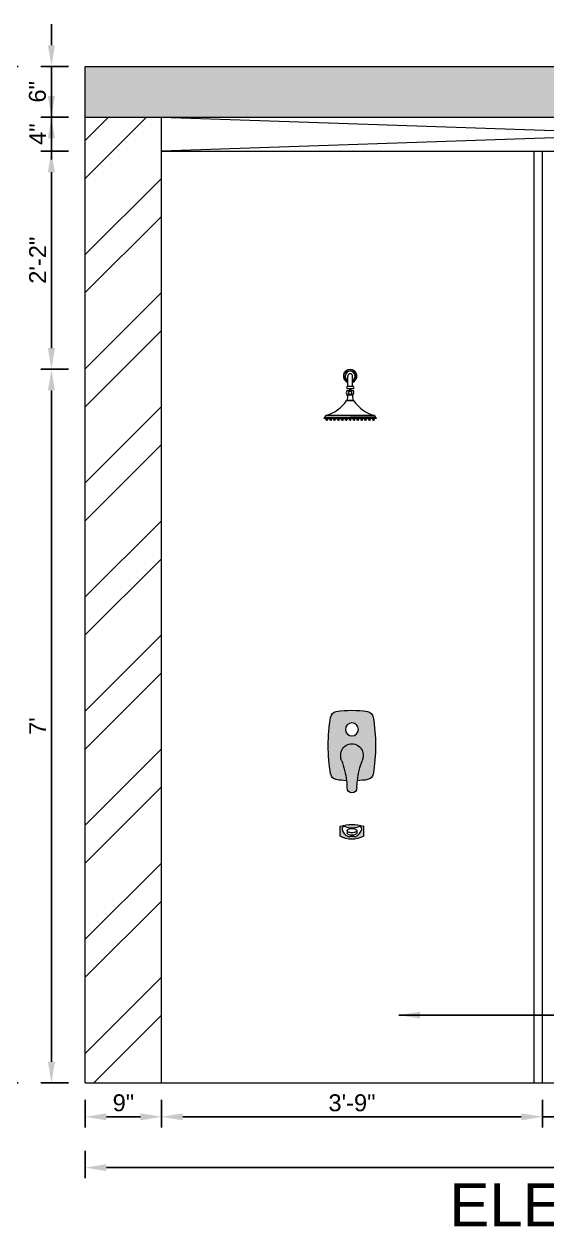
# Model space of a CAD drawing. Header units: inches. Extents: x 213 to 17763, y -4830 to 1802.
# Drawn here: x 7713.5 to 7775.2, y 1043.1 to 1185.1 of the extents above; entities that cross this region are included whole.
import ezdxf

# ---------------------------------------------------------------- set-up
doc = ezdxf.new("R2010")
doc.units = ezdxf.units.IN
doc.header["$MEASUREMENT"] = 0
doc.linetypes.add('ACAD_ISO02W100', pattern=[15, 12, -3])
doc.linetypes.add('AUDIT_D_060311083008-3', pattern=[0])
doc.layers.add('.', color=30, linetype='Continuous')
doc.layers.add('PDF3_Text', color=1, linetype='Continuous')
doc.styles.add('PDF Arial', font='arial.ttf')
doc.styles.get("Standard").update_dxf_attribs({"font": 'arial.ttf'})
doc.dimstyles.new('ISO-25', dxfattribs={"dimtxt": 4.5, "dimasz": 2.5, "dimexe": 1.25, "dimexo": 0.625, "dimtad": 1, "dimdec": 0, "dimlunit": 4, "dimtxsty": 'Standard', "dimcen": 2.5, "dimadec": 0, "dimazin": 0, "dimtfac": 1, "dimtdec": 0, "dimtmove": 0, "dimatfit": 3, "dimfxl": 1, "dimarcsym": 0})

# ---------------------------------------------------------------- blocks, each defined once
blk = doc.blocks.new('4rw235')
at = {"layer": '.', "lineweight": 5}
h = blk.add_hatch(color=7, dxfattribs=at)
h.dxf.hatch_style = 1
h.paths.add_polyline_path([(180059.7, 72148.9, 0.320921), (180054.5, 72154, 0.080488), (180025.8, 72154, 0.320921), (180020.7, 72148.9, 0.084204), (180020.7, 72096.7, 0.320921), (180025.8, 72091.5, 0.026395), (180035.3, 72090.5, 0.064804), (180030.7, 72109.1, -0.093328), (180030, 72112.8, -1.132987), (180050.4, 72112.8, -0.093328), (180049.7, 72109.1, 0.064804), (180045.1, 72090.5, 0.026395), (180054.5, 72091.5, 0.320921), (180059.7, 72096.7, 0.084204)])
h.paths.add_polyline_path([(180046.2, 72137.6, -1), (180034.2, 72137.6, -1)], flags=16)
h = blk.add_hatch(color=7, dxfattribs=at)
h.dxf.hatch_style = 1
h.paths.add_polyline_path([(180050.4, 72112.8, 1.132987), (180030, 72112.8, 0.093328), (180030.7, 72109.1, -0.064804), (180035.3, 72090.5, -0.022281), (180035.7, 72083.9, 0.976019), (180044.7, 72083.9, -0.022281), (180045.1, 72090.5, -0.064804), (180049.7, 72109.1, 0.093328)])
at = {"color": 18, "lineweight": 5, "true_color": 0x000000}
blk.add_circle((180040.2, 72137.6), 5.97, dxfattribs=at)
for centre, radius, start, end in [((180174.6, 72122.8), 156.1, 170.3736, 189.6264), ((180026.8, 72147.8), 6.24, 99.2035, 170.3736), ((180040.2, 72065.4), 89.7, 80.7965, 99.2035), ((180053.5, 72147.8), 6.24, 9.6264, 80.7965), ((179905.8, 72122.8), 156.1, 350.3736, 9.6264), ((180040.2, 72114.1), 10.3, 352.8647, 187.1353), ((180040.2, 72112.8), 10.2, 180, 201.3274), ((180040.2, 72112.8), 10.2, 338.6726, 0), ((179961.6, 72082.1), 74.1, 6.4962, 21.3274), ((180118.8, 72082.1), 74.1, 158.6726, 173.5038), ((180026.8, 72097.7), 6.24, 189.6264, 260.7965), ((180040.2, 72180.1), 89.7, 260.7965, 266.8445), ((179961.6, 72082.1), 74.1, 1.3906, 6.4962), ((180118.8, 72082.1), 74.1, 173.5038, 178.6094), ((180040.2, 72180.1), 89.7, 273.1555, 279.2035), ((180053.5, 72097.7), 6.24, 279.2035, 350.3736), ((180040.2, 72084), 4.49, 181.3906, 358.6094)]:
    blk.add_arc(centre, radius, start, end, dxfattribs=at)
blk = doc.blocks.new('e4t5345')
at = {"color": 18, "lineweight": 5, "true_color": 0x000000}
for p, q in [((180026.6, 72071), (180026.6, 72059.3)), ((180053.8, 72071), (180053.8, 72059.3)), ((180032.8, 72060.1), (180032.8, 72059.9)), ((180034.7, 72064.5), (180034.7, 72067.3)), ((180045.7, 72064.5), (180045.7, 72067.3))]:
    blk.add_line(p, q, dxfattribs=at)
for points in [[(180040.2, 72071, 0.022391), (180044.6, 72071.3, -0.237162), (180051.5, 72062.7, -0.669268), (180047.6, 72060.1, 0.123802), (180040.2, 72061.8, 0.123802), (180032.8, 72060.1, -0.669268), (180028.9, 72062.7, -0.237162), (180035.7, 72071.3, 0.022391)], [(180040.2, 72062, 0.046225), (180042.4, 72062.2, 0.059845), (180044.1, 72062.8, 0.101411), (180045.4, 72063.7, 0.187831), (180045.7, 72064.5, 0.187831), (180045.4, 72065.3, 0.101411), (180044.1, 72066.3, 0.059845), (180042.4, 72066.8, 0.046225), (180040.2, 72067, 0.046225), (180038, 72066.8, 0.059845), (180036.3, 72066.3, 0.101411), (180035, 72065.3, 0.187831), (180034.7, 72064.5, 0.187831), (180035, 72063.7, 0.101411), (180036.3, 72062.8, 0.059845), (180038, 72062.2, 0.046225)]]:
    blk.add_lwpolyline(points, format="xyb", close=True, dxfattribs=at)
blk.add_lwpolyline([(180045.7, 72067.3, 0.187831), (180045.4, 72068.2, 0.101411), (180044.1, 72069.1, 0.059845), (180042.4, 72069.6, 0.046225), (180040.2, 72069.8, 0.046225), (180038, 72069.6, 0.059845), (180036.3, 72069.1, 0.101411), (180035, 72068.2, 0.187831), (180034.7, 72067.3, 0.187831)], format="xyb", dxfattribs=at)
for centre, radius, start, end in [((180040.2, 72046.3), 28.2, 61.2321, 118.7679), ((180040.2, 72109), 51.5, 254.7408, 285.2592)]:
    blk.add_arc(centre, radius, start, end, dxfattribs=at)
blk = doc.blocks.new('*D53')
at = {"color": 0, "linetype": 'AUDIT_D_060311083008-3', "lineweight": -2, "transparency": 16777216}
for p, q in [((7716.69, 1182.6), (7716.69, 1185.1)), ((7716.69, 1180.1), (7716.69, 1174.1)), ((7716.69, 1171.6), (7716.69, 1169.1))]:
    blk.add_line(p, q, dxfattribs=at)
at = {"color": 0, "linetype": 'ACAD_ISO02W100', "lineweight": -2, "transparency": 16777216}
for p, q in [((7718.69, 1180.1), (7715.44, 1180.1)), ((7718.69, 1174.1), (7715.44, 1174.1))]:
    blk.add_line(p, q, dxfattribs=at)
at = {"color": 0, "transparency": 16777216}
for points in [[(7716.27, 1182.6), (7717.1, 1182.6), (7716.69, 1180.1)], [(7716.27, 1171.6), (7717.1, 1171.6), (7716.69, 1174.1)]]:
    blk.add_solid(points, dxfattribs=at)
at = {"layer": 'Defpoints', "color": 0, "transparency": 16777216}
for p in [(7720.69, 1180.1), (7716.69, 1174.1), (7720.69, 1174.1)]:
    blk.add_point(p, dxfattribs=at)
at = {"color": 0, "lineweight": 5, "transparency": 16777216, "insert": (7715.04, 1177.1), "char_height": 2, "attachment_point": 5, "rotation": 90}
blk.add_mtext('6"', dxfattribs=at)
blk = doc.blocks.new('*D54')
at = {"color": 0, "linetype": 'AUDIT_D_060311083008-3', "lineweight": -2, "transparency": 16777216}
for p, q in [((7716.69, 1176.6), (7716.69, 1179.1)), ((7716.69, 1174.1), (7716.69, 1170.1)), ((7716.69, 1167.6), (7716.69, 1165.1))]:
    blk.add_line(p, q, dxfattribs=at)
at = {"color": 0, "linetype": 'ACAD_ISO02W100', "lineweight": -2, "transparency": 16777216}
for p, q in [((7718.69, 1174.1), (7715.44, 1174.1)), ((7718.69, 1170.1), (7715.44, 1170.1))]:
    blk.add_line(p, q, dxfattribs=at)
at = {"color": 0, "transparency": 16777216}
for points in [[(7716.27, 1176.6), (7717.1, 1176.6), (7716.69, 1174.1)], [(7716.27, 1167.6), (7717.1, 1167.6), (7716.69, 1170.1)]]:
    blk.add_solid(points, dxfattribs=at)
at = {"layer": 'Defpoints', "color": 0, "transparency": 16777216}
for p in [(7720.69, 1174.1), (7716.69, 1170.1), (7725.69, 1170.1)]:
    blk.add_point(p, dxfattribs=at)
at = {"color": 0, "lineweight": 5, "transparency": 16777216, "insert": (7715.06, 1172.1), "char_height": 2, "attachment_point": 5, "rotation": 90}
blk.add_mtext('4"', dxfattribs=at)
blk = doc.blocks.new('*D51')
at = {"color": 0, "linetype": 'ACAD_ISO02W100', "lineweight": -2, "transparency": 16777216}
for p, q in [((7712.75, 1180.1), (7709.5, 1180.1)), ((7712.75, 1060.1), (7709.5, 1060.1))]:
    blk.add_line(p, q, dxfattribs=at)
at = {"color": 0, "linetype": 'AUDIT_D_060311083008-3', "lineweight": -2, "transparency": 16777216}
blk.add_line((7710.75, 1177.6), (7710.75, 1062.6), dxfattribs=at)
at = {"color": 0, "transparency": 16777216}
for points in [[(7710.34, 1177.6), (7711.17, 1177.6), (7710.75, 1180.1)], [(7710.34, 1062.6), (7711.17, 1062.6), (7710.75, 1060.1)]]:
    blk.add_solid(points, dxfattribs=at)
at = {"layer": 'Defpoints', "color": 0, "transparency": 16777216}
for p in [(7720.69, 1180.1), (7710.75, 1060.1), (7718.69, 1060.1)]:
    blk.add_point(p, dxfattribs=at)
at = {"color": 0, "lineweight": 5, "transparency": 16777216, "insert": (7709.11, 1120.1), "char_height": 2, "attachment_point": 5, "rotation": 90}
blk.add_mtext("10'", dxfattribs=at)
blk = doc.blocks.new('*D52')
at = {"color": 0, "linetype": 'ACAD_ISO02W100', "lineweight": -2, "transparency": 16777216}
for p, q in [((7720.69, 1058.1), (7720.69, 1054.85)), ((7729.69, 1058.1), (7729.69, 1054.85))]:
    blk.add_line(p, q, dxfattribs=at)
at = {"color": 0, "linetype": 'AUDIT_D_060311083008-3', "lineweight": -2, "transparency": 16777216}
blk.add_line((7723.19, 1056.1), (7727.19, 1056.1), dxfattribs=at)
at = {"color": 0, "transparency": 16777216}
for points in [[(7723.19, 1056.51), (7723.19, 1055.68), (7720.69, 1056.1)], [(7727.19, 1056.51), (7727.19, 1055.68), (7729.69, 1056.1)]]:
    blk.add_solid(points, dxfattribs=at)
at = {"layer": 'Defpoints', "color": 0, "transparency": 16777216}
for p in [(7720.69, 1060.1), (7729.69, 1060.1), (7729.69, 1056.1)]:
    blk.add_point(p, dxfattribs=at)
at = {"color": 0, "lineweight": 5, "transparency": 16777216, "insert": (7725.19, 1057.74), "char_height": 2, "attachment_point": 5}
blk.add_mtext('9"', dxfattribs=at)
blk = doc.blocks.new('*D55')
at = {"color": 0, "linetype": 'ACAD_ISO02W100', "lineweight": -2, "transparency": 16777216}
for p, q in [((7720.69, 1052.1), (7720.69, 1048.85)), ((7856.7, 1052.1), (7856.7, 1048.85))]:
    blk.add_line(p, q, dxfattribs=at)
at = {"color": 0, "linetype": 'AUDIT_D_060311083008-3', "lineweight": -2, "transparency": 16777216}
blk.add_line((7854.2, 1050.1), (7723.19, 1050.1), dxfattribs=at)
at = {"color": 0, "transparency": 16777216}
for points in [[(7723.19, 1050.51), (7723.19, 1049.68), (7720.69, 1050.1)], [(7854.2, 1050.51), (7854.2, 1049.68), (7856.7, 1050.1)]]:
    blk.add_solid(points, dxfattribs=at)
at = {"layer": 'Defpoints', "color": 0, "transparency": 16777216}
for p in [(7720.69, 1060.1), (7856.7, 1060.1), (7720.69, 1050.1)]:
    blk.add_point(p, dxfattribs=at)
at = {"color": 0, "lineweight": 5, "transparency": 16777216, "insert": (7788.69, 1051.73), "char_height": 2, "attachment_point": 5}
blk.add_mtext('11\'-4"', dxfattribs=at)
blk = doc.blocks.new('*D61')
at = {"color": 0, "linetype": 'ACAD_ISO02W100', "lineweight": -2, "transparency": 16777216}
for p, q in [((7718.69, 1170.1), (7715.44, 1170.1)), ((7718.69, 1144.34), (7715.44, 1144.34))]:
    blk.add_line(p, q, dxfattribs=at)
at = {"color": 0, "linetype": 'AUDIT_D_060311083008-3', "lineweight": -2, "transparency": 16777216}
blk.add_line((7716.69, 1167.6), (7716.69, 1146.84), dxfattribs=at)
at = {"color": 0, "transparency": 16777216}
for points in [[(7716.27, 1167.6), (7717.1, 1167.6), (7716.69, 1170.1)], [(7716.27, 1146.84), (7717.1, 1146.84), (7716.69, 1144.34)]]:
    blk.add_solid(points, dxfattribs=at)
at = {"layer": 'Defpoints', "color": 0, "transparency": 16777216}
for p in [(7725.69, 1170.1), (7716.69, 1144.34), (7751.97, 1144.34)]:
    blk.add_point(p, dxfattribs=at)
at = {"color": 0, "lineweight": 5, "transparency": 16777216, "insert": (7715.06, 1157.22), "char_height": 2, "attachment_point": 5, "rotation": 90}
blk.add_mtext('2\'-2"', dxfattribs=at)
blk = doc.blocks.new('*D62')
at = {"color": 0, "linetype": 'ACAD_ISO02W100', "lineweight": -2, "transparency": 16777216}
for p, q in [((7718.69, 1144.34), (7715.44, 1144.34)), ((7718.69, 1060.1), (7715.44, 1060.1))]:
    blk.add_line(p, q, dxfattribs=at)
at = {"color": 0, "linetype": 'AUDIT_D_060311083008-3', "lineweight": -2, "transparency": 16777216}
blk.add_line((7716.69, 1141.84), (7716.69, 1062.6), dxfattribs=at)
at = {"color": 0, "transparency": 16777216}
for points in [[(7716.27, 1141.84), (7717.1, 1141.84), (7716.69, 1144.34)], [(7716.27, 1062.6), (7717.1, 1062.6), (7716.69, 1060.1)]]:
    blk.add_solid(points, dxfattribs=at)
at = {"layer": 'Defpoints', "color": 0, "transparency": 16777216}
for p in [(7751.97, 1144.34), (7716.69, 1060.1), (7720.69, 1060.1)]:
    blk.add_point(p, dxfattribs=at)
at = {"color": 0, "lineweight": 5, "transparency": 16777216, "insert": (7715.06, 1102.22), "char_height": 2, "attachment_point": 5, "rotation": 90}
blk.add_mtext("7'", dxfattribs=at)
blk = doc.blocks.new('*D63')
at = {"color": 0, "linetype": 'ACAD_ISO02W100', "lineweight": -2, "transparency": 16777216}
for p, q in [((7729.69, 1058.1), (7729.69, 1054.85)), ((7774.69, 1058.1), (7774.69, 1054.85))]:
    blk.add_line(p, q, dxfattribs=at)
at = {"color": 0, "linetype": 'AUDIT_D_060311083008-3', "lineweight": -2, "transparency": 16777216}
blk.add_line((7732.19, 1056.1), (7772.19, 1056.1), dxfattribs=at)
at = {"color": 0, "transparency": 16777216}
for points in [[(7732.19, 1056.51), (7732.19, 1055.68), (7729.69, 1056.1)], [(7772.19, 1056.51), (7772.19, 1055.68), (7774.69, 1056.1)]]:
    blk.add_solid(points, dxfattribs=at)
at = {"layer": 'Defpoints', "color": 0, "transparency": 16777216}
for p in [(7729.69, 1060.1), (7774.69, 1060.1), (7774.69, 1056.1)]:
    blk.add_point(p, dxfattribs=at)
at = {"color": 0, "lineweight": 5, "transparency": 16777216, "insert": (7752.19, 1057.74), "char_height": 2, "attachment_point": 5}
blk.add_mtext('3\'-9"', dxfattribs=at)
blk = doc.blocks.new('*D64')
at = {"color": 0, "linetype": 'ACAD_ISO02W100', "lineweight": -2, "transparency": 16777216}
for p, q in [((7774.69, 1058.1), (7774.69, 1054.85)), ((7779.9, 1058.1), (7779.9, 1054.85))]:
    blk.add_line(p, q, dxfattribs=at)
at = {"color": 0, "linetype": 'AUDIT_D_060311083008-3', "lineweight": -2, "transparency": 16777216}
for p, q in [((7772.19, 1056.1), (7769.69, 1056.1)), ((7774.69, 1056.1), (7779.9, 1056.1)), ((7782.4, 1056.1), (7784.9, 1056.1))]:
    blk.add_line(p, q, dxfattribs=at)
at = {"color": 0, "transparency": 16777216}
for points in [[(7772.19, 1056.51), (7772.19, 1055.68), (7774.69, 1056.1)], [(7782.4, 1056.51), (7782.4, 1055.68), (7779.9, 1056.1)]]:
    blk.add_solid(points, dxfattribs=at)
at = {"layer": 'Defpoints', "color": 0, "transparency": 16777216}
for p in [(7774.69, 1060.1), (7779.9, 1060.1), (7779.9, 1056.1)]:
    blk.add_point(p, dxfattribs=at)
at = {"color": 0, "lineweight": 5, "transparency": 16777216, "insert": (7777.29, 1057.74), "char_height": 2, "attachment_point": 5}
blk.add_mtext('5"', dxfattribs=at)

msp = doc.modelspace()

# ---------------------------------------------------------------- hatches: boundary and pattern name
at = {"layer": '.', "lineweight": 5, "transparency": 33554687}
h = msp.add_hatch(dxfattribs=at)
h.set_pattern_fill('AR-CONC', color=1, scale=0.03)
h.set_pattern_definition([(50, (2618.6863, 730.098), (5.46554, -0.4781726), [0.5715, -6.2865]), (355, (2618.6863, 730.098), (-1.0573026, 5.7317054), [0.4572, -5.0292175]), (100.45144, (2619.142, 730.058), (4.4082374, 5.2535326), [0.4857, -5.3427073]), (46.1842, (2618.686, 731.622), (8.132371, -1.26127), [0.85725, -9.42975]), (96.63556, (2619.364, 731.517), (7.122124, 7.422784), [0.728551, -8.014068]), (351.18415, (2618.686, 731.622), (7.122124, 7.422784), [0.685799, -7.543792]), (21, (2619.4483, 731.241), (4.5484317, -3.067956), [0.5715, -6.2865]), (326, (2619.4483, 731.241), (1.854061, 5.525639), [0.4572, -5.0292]), (71.45144, (2619.8273, 730.985), (6.4024926, 2.457683), [0.4857, -5.342698]), (37.5, (2618.6863, 730.0978), (0.0926581, 2.5366512), [0, -4.96824, 0, -5.1054, 0, -5.04825]), (7.5, (2618.6863, 730.0978), (2.0045899, 3.0054172), [0, -2.91084, 0, -4.85394, 0, -1.92405]), (327.5, (2616.987, 730.0978), (4.06771786, -0.1718623), [0, -1.905, 0, -5.9436, 0, -7.8867]), (317.5, (2616.225, 730.098), (4.4438754, 0.7627947), [0, -2.4765, 0, -3.94716, 0, -5.6007])])
h.paths.add_polyline_path([(7856.7, 1180.1), (7720.69, 1180.1), (7720.69, 1174.1), (7856.7, 1174.1)])
at = {"layer": '.', "lineweight": 5, "true_color": 0xed1f24}
h = msp.add_hatch(dxfattribs=at)
h.set_pattern_fill('ANSI32', color=240)
h.set_pattern_definition([(45, (2618.686, 730.098), (-6.735192, 6.735192), []), (45, (2623.176, 730.098), (-6.735192, 6.735192), [])])
h.paths.add_polyline_path([(7729.69, 1174.1), (7720.69, 1174.1), (7720.69, 1060.1), (7729.69, 1060.1)])
h.paths.add_polyline_path([(7856.7, 1174.1), (7847.7, 1174.1), (7847.7, 1060.1), (7856.7, 1060.1)])
at = {"layer": '.', "lineweight": 5}
h = msp.add_hatch(color=7, dxfattribs=at)
h.dxf.hatch_style = 1
h.paths.add_polyline_path([(7753.58, 1089.21), (7753.58, 1090.42, 0.133954), (7750.8, 1090.42), (7750.8, 1089.21, 0.256458)])
h.paths.add_polyline_path([(7751.73, 1089.19, -0.237162), (7751.03, 1090.07, -0.669268), (7751.43, 1090.34, 0.123802), (7752.19, 1090.17, 0.123802), (7752.94, 1090.34, -0.669268), (7753.34, 1090.07, -0.237162), (7752.64, 1089.19, 0.022391), (7752.19, 1089.21, 0.022391)], flags=16)
h.paths.add_polyline_path([(7751.79, 1089.42, -0.101411), (7751.66, 1089.51, -0.187831), (7751.62, 1089.59), (7751.62, 1089.88, -0.187831), (7751.66, 1089.97, -0.101411), (7751.79, 1090.06, -0.059845), (7751.96, 1090.12, -0.046225), (7752.19, 1090.14, -0.046225), (7752.41, 1090.12, -0.059845), (7752.58, 1090.06, -0.101411), (7752.72, 1089.97, -0.187831), (7752.75, 1089.88), (7752.75, 1089.59, -0.187831), (7752.72, 1089.51, -0.101411), (7752.58, 1089.42, -0.059845), (7752.41, 1089.36, -0.046225), (7752.19, 1089.34, -0.046225), (7751.96, 1089.36, -0.059845)], flags=0)

# ---------------------------------------------------------------- linework, layer by layer
at = {"lineweight": 5}
for p, q in [((7720.69, 1060.1), (7720.69, 1180.1)), ((7720.69, 1180.1), (7856.7, 1180.1)), ((7720.69, 1174.1), (7856.7, 1174.1)), ((7729.69, 1060.1), (7729.69, 1174.1)), ((7729.69, 1174.1), (7847.7, 1170.1)), ((7847.7, 1174.1), (7729.69, 1170.1)), ((7729.69, 1170.1), (7847.7, 1170.1)), ((7720.69, 1060.1), (7856.7, 1060.1))]:
    msp.add_line(p, q, dxfattribs=at)
at = {"color": 4, "lineweight": 5}
for p, q in [((7773.69, 1060.1), (7773.69, 1170.1)), ((7774.69, 1060.1), (7774.69, 1170.1)), ((7749.05, 1138.53), (7749.05, 1138.48)), ((7749.05, 1138.48), (7749.4, 1138.48)), ((7749.14, 1138.32), (7749.1, 1138.48)), ((7749.22, 1138.32), (7749.14, 1138.32)), ((7749.22, 1138.32), (7749.3, 1138.32)), ((7749.3, 1138.32), (7749.34, 1138.48)), ((7749.4, 1138.53), (7749.4, 1138.48)), ((7749.51, 1138.53), (7749.51, 1138.48)), ((7749.51, 1138.48), (7749.86, 1138.48)), ((7749.6, 1138.32), (7749.56, 1138.48)), ((7749.68, 1138.32), (7749.6, 1138.32)), ((7749.68, 1138.32), (7749.76, 1138.32)), ((7749.76, 1138.32), (7749.8, 1138.48)), ((7749.86, 1138.53), (7749.86, 1138.48)), ((7749.96, 1138.53), (7749.96, 1138.48)), ((7749.96, 1138.48), (7750.31, 1138.48)), ((7750.06, 1138.32), (7750.02, 1138.48)), ((7750.14, 1138.32), (7750.06, 1138.32)), ((7750.14, 1138.32), (7750.22, 1138.32)), ((7750.22, 1138.32), (7750.26, 1138.48)), ((7750.31, 1138.53), (7750.31, 1138.48)), ((7750.42, 1138.53), (7750.42, 1138.48)), ((7750.42, 1138.48), (7750.77, 1138.48)), ((7750.52, 1138.32), (7750.48, 1138.48)), ((7750.6, 1138.32), (7750.52, 1138.32)), ((7750.6, 1138.32), (7750.68, 1138.32)), ((7750.68, 1138.32), (7750.72, 1138.48)), ((7750.77, 1138.53), (7750.77, 1138.48)), ((7750.88, 1138.53), (7750.88, 1138.48)), ((7750.88, 1138.48), (7751.23, 1138.48)), ((7750.97, 1138.32), (7750.93, 1138.48)), ((7751.05, 1138.32), (7750.97, 1138.32)), ((7751.05, 1138.32), (7751.14, 1138.32)), ((7751.14, 1138.32), (7751.18, 1138.48)), ((7751.23, 1138.53), (7751.23, 1138.48)), ((7751.34, 1138.53), (7751.34, 1138.48)), ((7751.34, 1138.48), (7751.69, 1138.48)), ((7751.43, 1138.32), (7751.39, 1138.48)), ((7751.51, 1138.32), (7751.43, 1138.32)), ((7751.51, 1138.32), (7751.59, 1138.32)), ((7751.59, 1138.32), (7751.63, 1138.48)), ((7751.69, 1138.53), (7751.69, 1138.48)), ((7751.8, 1138.53), (7751.8, 1138.48)), ((7752.15, 1138.48), (7751.8, 1138.48)), ((7751.89, 1138.32), (7751.85, 1138.48)), ((7751.97, 1138.32), (7751.89, 1138.32)), ((7751.97, 1138.32), (7752.05, 1138.32)), ((7752.05, 1138.32), (7752.09, 1138.48)), ((7752.15, 1138.53), (7752.15, 1138.48)), ((7752.25, 1138.53), (7752.25, 1138.48)), ((7752.6, 1138.48), (7752.25, 1138.48)), ((7752.35, 1138.32), (7752.31, 1138.48)), ((7752.43, 1138.32), (7752.35, 1138.32)), ((7752.43, 1138.32), (7752.51, 1138.32)), ((7752.51, 1138.32), (7752.55, 1138.48)), ((7752.6, 1138.53), (7752.6, 1138.48)), ((7752.71, 1138.53), (7752.71, 1138.48)), ((7753.06, 1138.48), (7752.71, 1138.48)), ((7752.81, 1138.32), (7752.77, 1138.48)), ((7752.89, 1138.32), (7752.81, 1138.32)), ((7752.89, 1138.32), (7752.97, 1138.32)), ((7752.97, 1138.32), (7753.01, 1138.48)), ((7753.06, 1138.53), (7753.06, 1138.48)), ((7753.17, 1138.53), (7753.17, 1138.48)), ((7753.52, 1138.48), (7753.17, 1138.48)), ((7753.26, 1138.32), (7753.22, 1138.48)), ((7753.34, 1138.32), (7753.26, 1138.32)), ((7753.34, 1138.32), (7753.43, 1138.32)), ((7753.43, 1138.32), (7753.46, 1138.48)), ((7753.52, 1138.53), (7753.52, 1138.48)), ((7753.63, 1138.53), (7753.63, 1138.48)), ((7753.98, 1138.48), (7753.63, 1138.48)), ((7753.72, 1138.32), (7753.68, 1138.48)), ((7753.8, 1138.32), (7753.72, 1138.32)), ((7753.8, 1138.32), (7753.88, 1138.32)), ((7753.88, 1138.32), (7753.92, 1138.48)), ((7753.98, 1138.53), (7753.98, 1138.48)), ((7754.09, 1138.53), (7754.09, 1138.48)), ((7754.44, 1138.48), (7754.09, 1138.48)), ((7754.18, 1138.32), (7754.14, 1138.48)), ((7754.26, 1138.32), (7754.18, 1138.32)), ((7754.26, 1138.32), (7754.34, 1138.32)), ((7754.34, 1138.32), (7754.38, 1138.48)), ((7754.44, 1138.53), (7754.44, 1138.48)), ((7754.54, 1138.53), (7754.54, 1138.48)), ((7754.89, 1138.48), (7754.54, 1138.48)), ((7754.64, 1138.32), (7754.6, 1138.48)), ((7754.72, 1138.32), (7754.64, 1138.32)), ((7754.72, 1138.32), (7754.8, 1138.32)), ((7754.8, 1138.32), (7754.84, 1138.48)), ((7754.89, 1138.53), (7754.89, 1138.48))]:
    msp.add_line(p, q, dxfattribs=at)
at = {"color": 0, "lineweight": 5}
for p, q in [((7751.69, 1142.32), (7751.69, 1143.54)), ((7752.25, 1142.32), (7752.25, 1143.54)), ((7752.36, 1142.32), (7751.58, 1142.32)), ((7751.58, 1142.32), (7751.58, 1142.02)), ((7752.36, 1142.02), (7751.58, 1142.02)), ((7751.58, 1141.82), (7752.36, 1141.82)), ((7751.69, 1142.32), (7751.69, 1142.56)), ((7751.86, 1142.02), (7751.9, 1141.87)), ((7752.04, 1141.87), (7751.9, 1141.87)), ((7752.08, 1142.02), (7752.04, 1141.87)), ((7752.25, 1142.32), (7752.25, 1142.59)), ((7752.36, 1142.32), (7752.36, 1142.02)), ((7751.56, 1140.66), (7752.39, 1140.66)), ((7751.61, 1140.71), (7752.33, 1140.71)), ((7751.61, 1140.71), (7751.61, 1140.66)), ((7751.63, 1141.33), (7752.31, 1141.33)), ((7751.63, 1141.33), (7751.63, 1141.31)), ((7751.63, 1141.31), (7752.31, 1141.31)), ((7752.31, 1141.33), (7752.31, 1141.31)), ((7752.33, 1140.71), (7752.33, 1140.66)), ((7754.84, 1138.88), (7749.1, 1138.88)), ((7755.07, 1138.53), (7748.87, 1138.53)), ((7748.97, 1138.7), (7751.97, 1138.7)), ((7754.97, 1138.7), (7751.97, 1138.7))]:
    msp.add_line(p, q, dxfattribs=at)
for centre, radius, start, end in [((7751.97, 1143.54), 0.795, 290.8378, 249.1622), ((7751.97, 1143.54), 0.738, 292.5424, 247.4576), ((7751.97, 1143.54), 0.58, 299.1988, 240.8012), ((7751.97, 1143.54), 0.283, 0, 180), ((7751.87, 1141.6), 0.357, 143.2974, 229.383), ((7751.91, 1141.74), 0.129, 92.5034, 143.2201), ((7752.03, 1141.74), 0.129, 36.7799, 87.4966), ((7752.07, 1141.6), 0.357, 310.617, 36.7026), ((7748.04, 1142.94), 4.19, 284.6186, 327.0495), ((7751.02, 1141.03), 0.674, 331.504, 23.701), ((7752.92, 1141.03), 0.674, 156.299, 208.496), ((7755.9, 1142.94), 4.19, 212.9505, 255.3814), ((7749.16, 1138.71), 0.185, 108.2495, 184.0084), ((7754.79, 1138.71), 0.185, 355.9916, 71.7505), ((7749.02, 1138.55), 0.154, 110.748, 186.7349), ((7754.92, 1138.55), 0.154, 353.2651, 69.252)]:
    msp.add_arc(centre, radius, start, end, dxfattribs=at)
at = {"color": 0, "lineweight": 5, "extrusion": (0, 0, -1)}
msp.add_ellipse((7751.97, 1141.56), major_axis=(-0.236, 0), ratio=0.779002, dxfattribs=at)

# ---------------------------------------------------------------- block references
at = {"color": 18, "lineweight": 5, "true_color": 0x000000, "xscale": -0.1288420533185349, "yscale": 0.1288420533185349, "zscale": 0.1288420533185349}
msp.add_blockref('4rw235', (30948.93, -8192.52), dxfattribs=at)
at = {"color": 18, "lineweight": 5, "true_color": 0x000000, "xscale": -0.1025335253743744, "yscale": 0.1025335253743744, "zscale": 0.1025335253743744, "rotation": 180}
msp.add_blockref('e4t5345', (-10707.97, 8478.91), dxfattribs=at)

# ---------------------------------------------------------------- texts
at = {"layer": 'PDF3_Text', "lineweight": 5, "insert": (7763.69, 1043.1), "char_height": 5.0688, "attachment_point": 7, "style": 'PDF Arial'}
msp.add_mtext('ELEVATION C', dxfattribs=at)

# ---------------------------------------------------------------- dimensions: what is measured, and where the dimension line sits
at = {"lineweight": 5}
for base, p1, p2, picture, middle in [((7716.69, 1174.1), (7720.69, 1180.1), (7720.69, 1174.1), '*D53', (7715.04, 1177.1)), ((7710.75, 1060.1), (7720.69, 1180.1), (7718.69, 1060.1), '*D51', (7709.11, 1120.1)), ((7716.69, 1170.1), (7720.69, 1174.1), (7725.69, 1170.1), '*D54', (7715.06, 1172.1)), ((7716.69, 1144.34), (7725.69, 1170.1), (7751.97, 1144.34), '*D61', (7715.06, 1157.22)), ((7716.69, 1060.1), (7751.97, 1144.34), (7720.69, 1060.1), '*D62', (7715.06, 1102.22))]:
    dim = msp.add_linear_dim(base=base, p1=p1, p2=p2, angle=90, dimstyle='ISO-25', override={"dimtxt": 2, "dimtmove": 1, "dimfxl": 2, "dimfxlon": 1, "dimarcsym": 2}, dxfattribs=at)
    dim.commit()
    dim.dimension.update_dxf_attribs({"geometry": picture, "text_midpoint": middle})
dim = msp.add_linear_dim(base=(7729.69, 1056.1), p1=(7720.69, 1060.1), p2=(7729.69, 1060.1), dimstyle='ISO-25', override={"dimtxt": 2, "dimtmove": 1, "dimfxl": 2, "dimfxlon": 1, "dimarcsym": 2}, dxfattribs=at)
dim.commit()
dim.dimension.update_dxf_attribs({"geometry": '*D52', "text_midpoint": (7725.19, 1056.1), "dimtype": 160})
for base, p1, p2, picture, middle in [((7720.69, 1050.1), (7856.7, 1060.1), (7720.69, 1060.1), '*D55', (7788.69, 1051.73)), ((7774.69, 1056.1), (7729.69, 1060.1), (7774.69, 1060.1), '*D63', (7752.19, 1057.74)), ((7779.9, 1056.1), (7774.69, 1060.1), (7779.9, 1060.1), '*D64', (7777.29, 1057.74))]:
    dim = msp.add_linear_dim(base=base, p1=p1, p2=p2, dimstyle='ISO-25', override={"dimtxt": 2, "dimtmove": 1, "dimfxl": 2, "dimfxlon": 1, "dimarcsym": 2}, dxfattribs=at)
    dim.commit()
    dim.dimension.update_dxf_attribs({"geometry": picture, "text_midpoint": middle})

# ---------------------------------------------------------------- leaders
msp.add_leader([(7757.72, 1068.1), (7869.81, 1068.1)], dimstyle='ISO-25', override={"dimgap": 0.625, "dimtad": 0}, dxfattribs=at)

doc.saveas('drawing.dxf')
